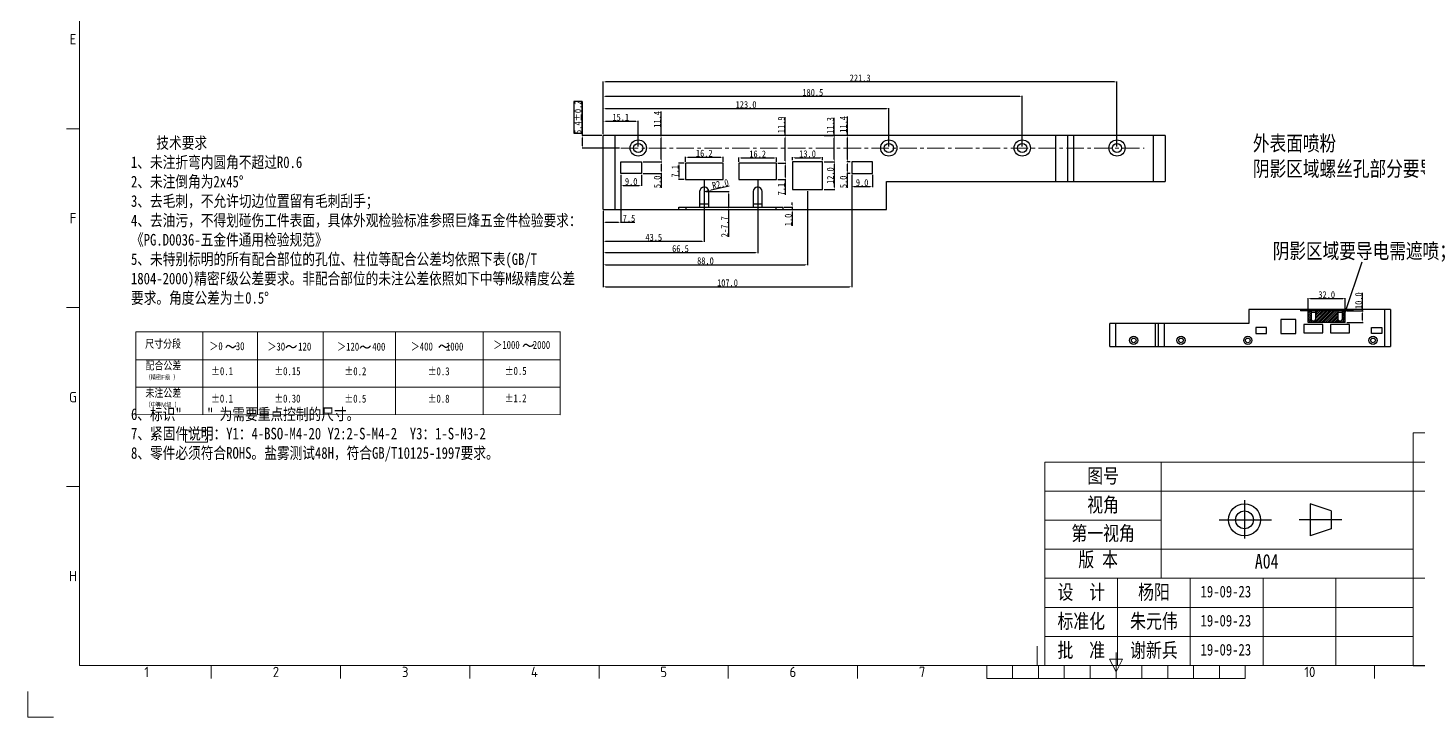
# Model space of a CAD drawing. Header units: inches. Extents: x 15988 to 16924, y -985 to -323.
# Drawn here: x 15988 to 16587, y -985 to -688 of the extents above; entities that cross this region are included whole.
import ezdxf
from ezdxf.enums import TextEntityAlignment as Align

# ---------------------------------------------------------------- set-up
doc = ezdxf.new("R2010")
doc.units = ezdxf.units.IN
doc.header["$MEASUREMENT"] = 0
doc.linetypes.add('CENTERX2', pattern=[4, 2.5, -0.5, 0.5, -0.5])
doc.layers.add('DIM', color=1, linetype='Continuous', lineweight=5)
doc.layers.add('中心线', color=2, linetype='CENTERX2', lineweight=5)
for name, color, linetype in [('图框', 7, 'Continuous'), ('明细栏', 4, 'Continuous'), ('注释', 5, 'Continuous')]:
    doc.layers.add(name, color=color, linetype=linetype)
doc.styles.add('ISO Proportional', font='isocp.shx')
doc.styles.add('图框', font='complex.shx', dxfattribs={"width": 0.8})
doc.styles.add('字母和汉字', font='arial.ttf', dxfattribs={"width": 0.8})
doc.styles.add('汉字专用', font='', dxfattribs={"width": 0.8})
doc.styles.get('汉字专用').set_extended_font_data('SimSun')
doc.dimstyles.new('1', dxfattribs={"dimtxt": 3, "dimasz": 1, "dimexe": 0.2, "dimexo": 0.625, "dimgap": 0.2, "dimtad": 1, "dimdec": 1, "dimzin": 1, "dimdsep": 46, "dimtxsty": '汉字专用', "dimcen": 2.5, "dimclrd": 256, "dimclre": 256, "dimclrt": 256, "dimadec": 0, "dimazin": 0, "dimtfac": 1, "dimtdec": 1, "dimtmove": 0, "dimatfit": 3, "dimfxl": 0, "dimarcsym": 0})
doc.dimstyles.new('副本1', dxfattribs={"dimtxt": 3, "dimasz": 1, "dimexe": 0.2, "dimexo": 0.625, "dimgap": -0.2, "dimtad": 1, "dimdec": 1, "dimzin": 1, "dimdsep": 46, "dimtxsty": '汉字专用', "dimcen": 2.5, "dimclrd": 256, "dimclre": 256, "dimclrt": 256, "dimadec": 0, "dimazin": 0, "dimtfac": 1, "dimtdec": 1, "dimtmove": 0, "dimatfit": 3, "dimfxl": 0, "dimarcsym": 0})

# ---------------------------------------------------------------- blocks, each defined once
blk = doc.blocks.new('*D53')
at = {"layer": 'Defpoints', "color": 0}
for p in [(16250.72, -727.99), (16235.67, -734.15), (16250.72, -739.55)]:
    blk.add_point(p, dxfattribs=at)
at = {"layer": 'DIM', "lineweight": -2}
for p, q in [((16235.67, -733.53), (16235.67, -727.79)), ((16236.67, -727.99), (16249.72, -727.99)), ((16250.72, -738.93), (16250.72, -727.79))]:
    blk.add_line(p, q, dxfattribs=at)
at = {"layer": 'DIM'}
for points in [[(16236.67, -727.83), (16236.67, -728.16), (16235.67, -727.99)], [(16249.72, -727.83), (16249.72, -728.16), (16250.72, -727.99)]]:
    blk.add_solid(points, dxfattribs=at)
at = {"layer": 'DIM', "insert": (16243.19, -726.29), "char_height": 3, "attachment_point": 5, "style": '汉字专用'}
blk.add_mtext('15.1', dxfattribs=at)
blk = doc.blocks.new('*D54')
at = {"layer": 'Defpoints', "color": 0}
for p in [(16358.67, -722.55), (16235.67, -734.15), (16358.67, -739.55)]:
    blk.add_point(p, dxfattribs=at)
at = {"layer": 'DIM', "lineweight": -2}
for p, q in [((16235.67, -733.53), (16235.67, -722.35)), ((16236.67, -722.55), (16357.67, -722.55)), ((16358.67, -738.93), (16358.67, -722.35))]:
    blk.add_line(p, q, dxfattribs=at)
at = {"layer": 'DIM'}
for points in [[(16236.67, -722.38), (16236.67, -722.72), (16235.67, -722.55)], [(16357.67, -722.38), (16357.67, -722.72), (16358.67, -722.55)]]:
    blk.add_solid(points, dxfattribs=at)
at = {"layer": 'DIM', "insert": (16297.17, -720.85), "char_height": 3, "attachment_point": 5, "style": '汉字专用'}
blk.add_mtext('123.0', dxfattribs=at)
blk = doc.blocks.new('*D55')
at = {"layer": 'Defpoints', "color": 0}
for p in [(16235.67, -717.31), (16235.67, -734.15), (16416.17, -739.55)]:
    blk.add_point(p, dxfattribs=at)
at = {"layer": 'DIM', "lineweight": -2}
for p, q in [((16235.67, -733.53), (16235.67, -717.11)), ((16415.17, -717.31), (16236.67, -717.31)), ((16416.17, -738.93), (16416.17, -717.11))]:
    blk.add_line(p, q, dxfattribs=at)
at = {"layer": 'DIM'}
for points in [[(16236.67, -717.15), (16236.67, -717.48), (16235.67, -717.31)], [(16415.17, -717.15), (16415.17, -717.48), (16416.17, -717.31)]]:
    blk.add_solid(points, dxfattribs=at)
at = {"layer": 'DIM', "insert": (16325.92, -715.61), "char_height": 3, "attachment_point": 5, "style": '汉字专用'}
blk.add_mtext('180.5', dxfattribs=at)
blk = doc.blocks.new('*D56')
at = {"layer": 'Defpoints', "color": 0}
for p in [(16235.67, -711.09), (16235.67, -734.15), (16456.97, -739.55)]:
    blk.add_point(p, dxfattribs=at)
at = {"layer": 'DIM', "lineweight": -2}
for p, q in [((16235.67, -733.53), (16235.67, -710.89)), ((16455.97, -711.09), (16236.67, -711.09)), ((16456.97, -738.93), (16456.97, -710.89))]:
    blk.add_line(p, q, dxfattribs=at)
at = {"layer": 'DIM'}
for points in [[(16236.67, -710.92), (16236.67, -711.25), (16235.67, -711.09)], [(16455.97, -710.92), (16455.97, -711.25), (16456.97, -711.09)]]:
    blk.add_solid(points, dxfattribs=at)
at = {"layer": 'DIM', "insert": (16346.32, -709.39), "char_height": 3, "attachment_point": 5, "style": '汉字专用'}
blk.add_mtext('221.3', dxfattribs=at)
blk = doc.blocks.new('*D57')
at = {"layer": 'Defpoints', "color": 0}
for p in [(16243.17, -750.55), (16252.17, -750.55), (16252.17, -755.69)]:
    blk.add_point(p, dxfattribs=at)
at = {"layer": 'DIM', "lineweight": -2}
for p, q in [((16243.17, -751.18), (16243.17, -755.89)), ((16252.17, -751.18), (16252.17, -755.89)), ((16244.17, -755.69), (16251.17, -755.69))]:
    blk.add_line(p, q, dxfattribs=at)
at = {"layer": 'DIM'}
for points in [[(16244.17, -755.52), (16244.17, -755.85), (16243.17, -755.69)], [(16251.17, -755.52), (16251.17, -755.85), (16252.17, -755.69)]]:
    blk.add_solid(points, dxfattribs=at)
at = {"layer": 'DIM', "insert": (16247.67, -753.99), "char_height": 3, "attachment_point": 5, "style": '汉字专用'}
blk.add_mtext('9.0', dxfattribs=at)
blk = doc.blocks.new('*D58')
at = {"layer": 'Defpoints', "color": 0}
for p in [(16252.17, -745.55), (16252.17, -750.55), (16260.61, -750.55)]:
    blk.add_point(p, dxfattribs=at)
at = {"layer": 'DIM', "lineweight": -2}
for p, q in [((16252.79, -745.55), (16260.81, -745.55)), ((16260.61, -746.55), (16260.61, -749.55)), ((16252.79, -750.55), (16260.81, -750.55)), ((16260.61, -750.55), (16260.61, -756.73))]:
    blk.add_line(p, q, dxfattribs=at)
at = {"layer": 'DIM'}
for points in [[(16260.45, -746.55), (16260.78, -746.55), (16260.61, -745.55)], [(16260.45, -749.55), (16260.78, -749.55), (16260.61, -750.55)]]:
    blk.add_solid(points, dxfattribs=at)
at = {"layer": 'DIM', "insert": (16258.91, -754.14), "char_height": 3, "attachment_point": 5, "rotation": 90, "style": '汉字专用'}
blk.add_mtext('5.0', dxfattribs=at)
blk = doc.blocks.new('*D59')
at = {"layer": 'Defpoints', "color": 0}
for p in [(16243.17, -750.55), (16235.67, -766.05), (16235.67, -771.54)]:
    blk.add_point(p, dxfattribs=at)
at = {"layer": 'DIM', "lineweight": -2}
for p, q in [((16243.17, -751.18), (16243.17, -771.74)), ((16235.67, -766.68), (16235.67, -771.74)), ((16236.67, -771.54), (16242.17, -771.54)), ((16243.17, -771.54), (16249.29, -771.54))]:
    blk.add_line(p, q, dxfattribs=at)
at = {"layer": 'DIM'}
for points in [[(16236.67, -771.37), (16236.67, -771.7), (16235.67, -771.54)], [(16242.17, -771.37), (16242.17, -771.7), (16243.17, -771.54)]]:
    blk.add_solid(points, dxfattribs=at)
at = {"layer": 'DIM', "insert": (16246.73, -769.84), "char_height": 3, "attachment_point": 5, "style": '汉字专用'}
blk.add_mtext('7.5', dxfattribs=at)
blk = doc.blocks.new('*D60')
at = {"layer": 'Defpoints', "color": 0}
for p in [(16260.61, -734.15), (16260.81, -734.15), (16252.17, -745.55)]:
    blk.add_point(p, dxfattribs=at)
at = {"layer": 'DIM', "lineweight": -2}
for p, q in [((16260.61, -734.15), (16260.61, -723.83)), ((16260.18, -734.15), (16260.41, -734.15)), ((16260.61, -744.55), (16260.61, -735.15)), ((16252.79, -745.55), (16260.81, -745.55))]:
    blk.add_line(p, q, dxfattribs=at)
at = {"layer": 'DIM'}
for points in [[(16260.45, -735.15), (16260.78, -735.15), (16260.61, -734.15)], [(16260.45, -744.55), (16260.78, -744.55), (16260.61, -745.55)]]:
    blk.add_solid(points, dxfattribs=at)
at = {"layer": 'DIM', "insert": (16258.91, -727.21), "char_height": 3, "attachment_point": 5, "rotation": 90, "style": '汉字专用'}
blk.add_mtext('11.4', dxfattribs=at)
blk = doc.blocks.new('*D61')
at = {"layer": 'Defpoints', "color": 0}
for p in [(16342.67, -750.55), (16351.67, -750.55), (16351.67, -756.2)]:
    blk.add_point(p, dxfattribs=at)
at = {"layer": 'DIM', "lineweight": -2}
for p, q in [((16342.67, -751.18), (16342.67, -756.4)), ((16351.67, -751.18), (16351.67, -756.4)), ((16343.67, -756.2), (16350.67, -756.2))]:
    blk.add_line(p, q, dxfattribs=at)
at = {"layer": 'DIM'}
for points in [[(16343.67, -756.03), (16343.67, -756.37), (16342.67, -756.2)], [(16350.67, -756.03), (16350.67, -756.37), (16351.67, -756.2)]]:
    blk.add_solid(points, dxfattribs=at)
at = {"layer": 'DIM', "insert": (16347.17, -754.5), "char_height": 3, "attachment_point": 5, "style": '汉字专用'}
blk.add_mtext('9.0', dxfattribs=at)
blk = doc.blocks.new('*D62')
at = {"layer": 'Defpoints', "color": 0}
for p in [(16340.8, -745.55), (16342.67, -745.55), (16342.67, -750.55)]:
    blk.add_point(p, dxfattribs=at)
at = {"layer": 'DIM', "lineweight": -2}
for p, q in [((16342.04, -745.55), (16340.6, -745.55)), ((16340.8, -746.55), (16340.8, -749.55)), ((16342.04, -750.55), (16340.6, -750.55)), ((16340.8, -750.55), (16340.8, -756.73))]:
    blk.add_line(p, q, dxfattribs=at)
at = {"layer": 'DIM'}
for points in [[(16340.64, -746.55), (16340.97, -746.55), (16340.8, -745.55)], [(16340.64, -749.55), (16340.97, -749.55), (16340.8, -750.55)]]:
    blk.add_solid(points, dxfattribs=at)
at = {"layer": 'DIM', "insert": (16339.1, -754.14), "char_height": 3, "attachment_point": 5, "rotation": 90, "style": '汉字专用'}
blk.add_mtext('5.0', dxfattribs=at)
blk = doc.blocks.new('*D63')
at = {"layer": 'Defpoints', "color": 0}
for p in [(16340.82, -734.15), (16342.67, -734.15), (16342.67, -745.55)]:
    blk.add_point(p, dxfattribs=at)
at = {"layer": 'DIM', "lineweight": -2}
for p, q in [((16340.82, -734.15), (16340.82, -726)), ((16342.04, -734.15), (16340.62, -734.15)), ((16340.82, -744.55), (16340.82, -735.15)), ((16342.04, -745.55), (16340.62, -745.55))]:
    blk.add_line(p, q, dxfattribs=at)
at = {"layer": 'DIM'}
for points in [[(16340.65, -735.15), (16340.98, -735.15), (16340.82, -734.15)], [(16340.65, -744.55), (16340.98, -744.55), (16340.82, -745.55)]]:
    blk.add_solid(points, dxfattribs=at)
at = {"layer": 'DIM', "insert": (16339.12, -729.38), "char_height": 3, "attachment_point": 5, "rotation": 90, "style": '汉字专用'}
blk.add_mtext('11.4', dxfattribs=at)
blk = doc.blocks.new('*D64')
at = {"layer": 'Defpoints', "color": 0}
for p in [(16342.67, -750.55), (16235.67, -766.05), (16342.67, -799.34)]:
    blk.add_point(p, dxfattribs=at)
at = {"layer": 'DIM', "lineweight": -2}
for p, q in [((16342.67, -751.18), (16342.67, -799.54)), ((16235.67, -766.68), (16235.67, -799.54)), ((16236.67, -799.34), (16341.67, -799.34))]:
    blk.add_line(p, q, dxfattribs=at)
at = {"layer": 'DIM'}
for points in [[(16236.67, -799.17), (16236.67, -799.5), (16235.67, -799.34)], [(16341.67, -799.17), (16341.67, -799.5), (16342.67, -799.34)]]:
    blk.add_solid(points, dxfattribs=at)
at = {"layer": 'DIM', "insert": (16289.17, -797.64), "char_height": 3, "attachment_point": 5, "style": '汉字专用'}
blk.add_mtext('107.0', dxfattribs=at)
blk = doc.blocks.new('*D71')
at = {"layer": 'Defpoints', "color": 0}
for p in [(16279.17, -752.85), (16235.67, -766.05), (16279.17, -779.76)]:
    blk.add_point(p, dxfattribs=at)
at = {"layer": 'DIM', "lineweight": -2}
for p, q in [((16279.17, -753.48), (16279.17, -779.96)), ((16235.67, -766.68), (16235.67, -779.96)), ((16236.67, -779.76), (16278.17, -779.76))]:
    blk.add_line(p, q, dxfattribs=at)
at = {"layer": 'DIM'}
for points in [[(16236.67, -779.6), (16236.67, -779.93), (16235.67, -779.76)], [(16278.17, -779.6), (16278.17, -779.93), (16279.17, -779.76)]]:
    blk.add_solid(points, dxfattribs=at)
at = {"layer": 'DIM', "insert": (16257.42, -778.06), "char_height": 3, "attachment_point": 5, "style": '汉字专用'}
blk.add_mtext('43.5', dxfattribs=at)
blk = doc.blocks.new('*D72')
at = {"layer": 'Defpoints', "color": 0}
for p in [(16302.17, -752.85), (16235.67, -766.05), (16302.17, -784.64)]:
    blk.add_point(p, dxfattribs=at)
at = {"layer": 'DIM', "lineweight": -2}
for p, q in [((16302.17, -753.48), (16302.17, -784.84)), ((16235.67, -766.68), (16235.67, -784.84)), ((16236.67, -784.64), (16301.17, -784.64))]:
    blk.add_line(p, q, dxfattribs=at)
at = {"layer": 'DIM'}
for points in [[(16236.67, -784.48), (16236.67, -784.81), (16235.67, -784.64)], [(16301.17, -784.48), (16301.17, -784.81), (16302.17, -784.64)]]:
    blk.add_solid(points, dxfattribs=at)
at = {"layer": 'DIM', "insert": (16268.92, -782.94), "char_height": 3, "attachment_point": 5, "style": '汉字专用'}
blk.add_mtext('66.5', dxfattribs=at)
blk = doc.blocks.new('*D73')
at = {"layer": 'Defpoints', "color": 0}
for p in [(16279.17, -758.35), (16289.64, -758.35), (16282.17, -766.05)]:
    blk.add_point(p, dxfattribs=at)
at = {"layer": 'DIM', "lineweight": -2}
for p, q in [((16279.79, -758.35), (16289.84, -758.35)), ((16289.64, -759.35), (16289.64, -765.05)), ((16282.8, -766.05), (16289.84, -766.05)), ((16289.64, -766.05), (16289.64, -777.81))]:
    blk.add_line(p, q, dxfattribs=at)
at = {"layer": 'DIM'}
for points in [[(16289.47, -759.35), (16289.8, -759.35), (16289.64, -758.35)], [(16289.47, -765.05), (16289.8, -765.05), (16289.64, -766.05)]]:
    blk.add_solid(points, dxfattribs=at)
at = {"layer": 'DIM', "insert": (16287.94, -773.5), "char_height": 3, "attachment_point": 5, "rotation": 90, "style": '汉字专用'}
blk.add_mtext('2-7.7', dxfattribs=at)
blk = doc.blocks.new('*D74')
at = {"layer": 'Defpoints', "color": 0}
for p in [(16323.67, -757.45), (16235.67, -766.05), (16323.67, -789.86)]:
    blk.add_point(p, dxfattribs=at)
at = {"layer": 'DIM', "lineweight": -2}
for p, q in [((16323.67, -758.08), (16323.67, -790.06)), ((16235.67, -766.68), (16235.67, -790.06)), ((16236.67, -789.86), (16322.67, -789.86))]:
    blk.add_line(p, q, dxfattribs=at)
at = {"layer": 'DIM'}
for points in [[(16236.67, -789.69), (16236.67, -790.03), (16235.67, -789.86)], [(16322.67, -789.69), (16322.67, -790.03), (16323.67, -789.86)]]:
    blk.add_solid(points, dxfattribs=at)
at = {"layer": 'DIM', "insert": (16279.67, -788.16), "char_height": 3, "attachment_point": 5, "style": '汉字专用'}
blk.add_mtext('88.0', dxfattribs=at)
blk = doc.blocks.new('*D75')
at = {"layer": 'Defpoints', "color": 0}
for p in [(16312.89, -765.05), (16313.17, -766.05), (16317.04, -766.05)]:
    blk.add_point(p, dxfattribs=at)
at = {"layer": 'DIM', "lineweight": -2}
for p, q in [((16313.52, -765.05), (16317.24, -765.05)), ((16313.79, -766.05), (16317.24, -766.05)), ((16317.04, -764.05), (16317.04, -763.05)), ((16317.04, -765.05), (16317.04, -766.05)), ((16317.04, -767.05), (16317.04, -773.04))]:
    blk.add_line(p, q, dxfattribs=at)
at = {"layer": 'DIM'}
for points in [[(16316.88, -764.05), (16317.21, -764.05), (16317.04, -765.05)], [(16316.88, -767.05), (16317.21, -767.05), (16317.04, -766.05)]]:
    blk.add_solid(points, dxfattribs=at)
at = {"layer": 'DIM', "insert": (16315.34, -770.55), "char_height": 3, "attachment_point": 5, "rotation": 90, "style": '汉字专用'}
blk.add_mtext('1.0', dxfattribs=at)
blk = doc.blocks.new('*D77')
at = {"layer": 'Defpoints', "color": 0}
for p in [(16271.07, -746.07), (16287.27, -743.51), (16287.27, -746.07)]:
    blk.add_point(p, dxfattribs=at)
at = {"layer": 'DIM', "lineweight": -2}
for p, q in [((16271.07, -745.45), (16271.07, -743.31)), ((16272.07, -743.51), (16286.27, -743.51)), ((16287.27, -745.45), (16287.27, -743.31))]:
    blk.add_line(p, q, dxfattribs=at)
at = {"layer": 'DIM'}
for points in [[(16272.07, -743.35), (16272.07, -743.68), (16271.07, -743.51)], [(16286.27, -743.35), (16286.27, -743.68), (16287.27, -743.51)]]:
    blk.add_solid(points, dxfattribs=at)
at = {"layer": 'DIM', "insert": (16279.17, -741.81), "char_height": 3, "attachment_point": 5, "style": '汉字专用'}
blk.add_mtext('16.2', dxfattribs=at)
blk = doc.blocks.new('*D78')
at = {"layer": 'Defpoints', "color": 0}
for p in [(16268.28, -746.07), (16271.07, -746.07), (16271.07, -753.15)]:
    blk.add_point(p, dxfattribs=at)
at = {"layer": 'DIM', "lineweight": -2}
for p, q in [((16270.44, -746.07), (16268.08, -746.07)), ((16268.28, -752.15), (16268.28, -747.07)), ((16270.44, -753.15), (16268.08, -753.15))]:
    blk.add_line(p, q, dxfattribs=at)
at = {"layer": 'DIM'}
for points in [[(16268.11, -747.07), (16268.45, -747.07), (16268.28, -746.07)], [(16268.11, -752.15), (16268.45, -752.15), (16268.28, -753.15)]]:
    blk.add_solid(points, dxfattribs=at)
at = {"layer": 'DIM', "insert": (16266.58, -749.61), "char_height": 3, "attachment_point": 5, "rotation": 90, "style": '汉字专用'}
blk.add_mtext('7.1', dxfattribs=at)
blk = doc.blocks.new('*D79')
at = {"layer": 'Defpoints', "color": 0}
for p in [(16294.07, -746.07), (16310.27, -743.83), (16310.27, -746.07)]:
    blk.add_point(p, dxfattribs=at)
at = {"layer": 'DIM', "lineweight": -2}
for p, q in [((16294.07, -745.45), (16294.07, -743.63)), ((16295.07, -743.83), (16309.27, -743.83)), ((16310.27, -745.45), (16310.27, -743.63))]:
    blk.add_line(p, q, dxfattribs=at)
at = {"layer": 'DIM'}
for points in [[(16295.07, -743.67), (16295.07, -744), (16294.07, -743.83)], [(16309.27, -743.67), (16309.27, -744), (16310.27, -743.83)]]:
    blk.add_solid(points, dxfattribs=at)
at = {"layer": 'DIM', "insert": (16302.17, -742.13), "char_height": 3, "attachment_point": 5, "style": '汉字专用'}
blk.add_mtext('16.2', dxfattribs=at)
blk = doc.blocks.new('*D80')
at = {"layer": 'Defpoints', "color": 0}
for p in [(16279.17, -758.35), (16281.12, -757.92)]:
    blk.add_point(p, dxfattribs=at)
at = {"layer": 'DIM', "lineweight": -2}
for p, q in [((16279.17, -758.35), (16281.12, -757.92)), ((16289.89, -755.98), (16282.09, -757.7))]:
    blk.add_line(p, q, dxfattribs=at)
at = {"layer": 'DIM'}
blk.add_solid([(16282.06, -757.54), (16282.13, -757.87), (16281.12, -757.92)], dxfattribs=at)
at = {"layer": 'DIM', "insert": (16286.11, -755.07), "char_height": 3, "attachment_point": 5, "rotation": 12.4853, "style": '汉字专用'}
blk.add_mtext('R2.0', dxfattribs=at)
blk = doc.blocks.new('*D81')
at = {"layer": 'Defpoints', "color": 0}
for p in [(16310.27, -746.07), (16314.08, -746.07), (16310.27, -753.15)]:
    blk.add_point(p, dxfattribs=at)
at = {"layer": 'DIM', "lineweight": -2}
for p, q in [((16310.89, -746.07), (16314.28, -746.07)), ((16314.08, -747.07), (16314.08, -752.15)), ((16310.89, -753.15), (16314.28, -753.15)), ((16314.08, -753.15), (16314.08, -759.77))]:
    blk.add_line(p, q, dxfattribs=at)
at = {"layer": 'DIM'}
for points in [[(16313.91, -747.07), (16314.24, -747.07), (16314.08, -746.07)], [(16313.91, -752.15), (16314.24, -752.15), (16314.08, -753.15)]]:
    blk.add_solid(points, dxfattribs=at)
at = {"layer": 'DIM', "insert": (16312.38, -757.28), "char_height": 3, "attachment_point": 5, "rotation": 90, "style": '汉字专用'}
blk.add_mtext('7.1', dxfattribs=at)
blk = doc.blocks.new('*D82')
at = {"layer": 'Defpoints', "color": 0}
for p in [(16314.01, -734.15), (16314.03, -734.15), (16310.27, -746.07)]:
    blk.add_point(p, dxfattribs=at)
at = {"layer": 'DIM', "lineweight": -2}
for p, q in [((16314.03, -734.15), (16314.03, -726.2)), ((16314.03, -745.07), (16314.03, -735.15)), ((16314.64, -734.15), (16314.23, -734.15)), ((16310.89, -746.07), (16314.23, -746.07))]:
    blk.add_line(p, q, dxfattribs=at)
at = {"layer": 'DIM'}
for points in [[(16313.86, -735.15), (16314.2, -735.15), (16314.03, -734.15)], [(16313.86, -745.07), (16314.2, -745.07), (16314.03, -746.07)]]:
    blk.add_solid(points, dxfattribs=at)
at = {"layer": 'DIM', "insert": (16312.33, -729.54), "char_height": 3, "attachment_point": 5, "rotation": 90, "style": '汉字专用'}
blk.add_mtext('11.9', dxfattribs=at)
blk = doc.blocks.new('*D83')
at = {"layer": 'Defpoints', "color": 0}
for p in [(16317.17, -745.45), (16330.17, -743.75), (16330.17, -745.45)]:
    blk.add_point(p, dxfattribs=at)
at = {"layer": 'DIM', "lineweight": -2}
for p, q in [((16317.17, -744.83), (16317.17, -743.55)), ((16318.17, -743.75), (16329.17, -743.75)), ((16330.17, -744.83), (16330.17, -743.55))]:
    blk.add_line(p, q, dxfattribs=at)
at = {"layer": 'DIM'}
for points in [[(16318.17, -743.59), (16318.17, -743.92), (16317.17, -743.75)], [(16329.17, -743.59), (16329.17, -743.92), (16330.17, -743.75)]]:
    blk.add_solid(points, dxfattribs=at)
at = {"layer": 'DIM', "insert": (16323.67, -742.05), "char_height": 3, "attachment_point": 5, "style": '汉字专用'}
blk.add_mtext('13.0', dxfattribs=at)
blk = doc.blocks.new('*D84')
at = {"layer": 'Defpoints', "color": 0}
for p in [(16330.17, -745.45), (16330.17, -757.45), (16335.19, -757.45)]:
    blk.add_point(p, dxfattribs=at)
at = {"layer": 'DIM', "lineweight": -2}
for p, q in [((16330.79, -745.45), (16335.39, -745.45)), ((16335.19, -746.45), (16335.19, -756.45)), ((16330.79, -757.45), (16335.39, -757.45))]:
    blk.add_line(p, q, dxfattribs=at)
at = {"layer": 'DIM'}
for points in [[(16335.02, -746.45), (16335.35, -746.45), (16335.19, -745.45)], [(16335.02, -756.45), (16335.35, -756.45), (16335.19, -757.45)]]:
    blk.add_solid(points, dxfattribs=at)
at = {"layer": 'DIM', "insert": (16333.49, -751.45), "char_height": 3, "attachment_point": 5, "rotation": 90, "style": '汉字专用'}
blk.add_mtext('12.0', dxfattribs=at)
blk = doc.blocks.new('*D85')
at = {"layer": 'Defpoints', "color": 0}
for p in [(16330.17, -734.15), (16335.19, -734.15), (16330.17, -745.45)]:
    blk.add_point(p, dxfattribs=at)
at = {"layer": 'DIM', "lineweight": -2}
for p, q in [((16335.19, -734.15), (16335.19, -726.49)), ((16330.79, -734.15), (16335.39, -734.15)), ((16335.19, -744.45), (16335.19, -735.15)), ((16330.79, -745.45), (16335.39, -745.45))]:
    blk.add_line(p, q, dxfattribs=at)
at = {"layer": 'DIM'}
for points in [[(16335.02, -735.15), (16335.35, -735.15), (16335.19, -734.15)], [(16335.02, -744.45), (16335.35, -744.45), (16335.19, -745.45)]]:
    blk.add_solid(points, dxfattribs=at)
at = {"layer": 'DIM', "insert": (16333.49, -729.82), "char_height": 3, "attachment_point": 5, "rotation": 90, "style": '汉字专用'}
blk.add_mtext('11.3', dxfattribs=at)
blk = doc.blocks.new('*D102')
at = {"layer": 'Defpoints', "color": 0}
for p in [(16226.75, -734.15), (16235.67, -734.15), (16243.21, -739.55)]:
    blk.add_point(p, dxfattribs=at)
at = {"layer": 'DIM', "lineweight": -2}
for p, q in [((16226.55, -719.44), (16222.92, -719.44)), ((16222.92, -719.44), (16222.92, -733.15)), ((16226.55, -733.15), (16226.55, -719.44)), ((16226.75, -734.15), (16226.75, -719.44)), ((16222.92, -733.15), (16226.55, -733.15)), ((16235.04, -734.15), (16226.55, -734.15)), ((16226.75, -738.55), (16226.75, -735.15)), ((16242.58, -739.55), (16226.55, -739.55))]:
    blk.add_line(p, q, dxfattribs=at)
at = {"layer": 'DIM'}
for points in [[(16226.92, -735.15), (16226.58, -735.15), (16226.75, -734.15)], [(16226.58, -738.55), (16226.92, -738.55), (16226.75, -739.55)]]:
    blk.add_solid(points, dxfattribs=at)
at = {"layer": 'DIM', "insert": (16224.73, -726.3), "char_height": 3, "attachment_point": 5, "rotation": 90, "style": '汉字专用'}
blk.add_mtext('5.4%%P0.2', dxfattribs=at)
blk = doc.blocks.new('*D120')
at = {"layer": 'Defpoints', "color": 0}
for p in [(16555.33, -804.48), (16539.33, -809.7), (16555.33, -809.7)]:
    blk.add_point(p, dxfattribs=at)
at = {"layer": 'DIM', "lineweight": -2}
for p, q in [((16539.33, -809.08), (16539.33, -804.28)), ((16540.33, -804.48), (16554.33, -804.48)), ((16555.33, -809.08), (16555.33, -804.28))]:
    blk.add_line(p, q, dxfattribs=at)
at = {"layer": 'DIM'}
for points in [[(16540.33, -804.31), (16540.33, -804.65), (16539.33, -804.48)], [(16554.33, -804.65), (16554.33, -804.31), (16555.33, -804.48)]]:
    blk.add_solid(points, dxfattribs=at)
at = {"layer": 'DIM', "insert": (16547.33, -802.78), "char_height": 3, "attachment_point": 5, "style": '汉字专用'}
blk.add_mtext('32.0', dxfattribs=at)
blk = doc.blocks.new('*D121')
at = {"layer": 'Defpoints', "color": 0}
for p in [(16555.33, -809.7), (16562.78, -809.7), (16555.33, -814.7)]:
    blk.add_point(p, dxfattribs=at)
at = {"layer": 'DIM', "lineweight": -2}
for p, q in [((16562.78, -809.7), (16562.78, -802)), ((16555.95, -809.7), (16562.98, -809.7)), ((16562.78, -813.7), (16562.78, -810.7)), ((16555.95, -814.7), (16562.98, -814.7))]:
    blk.add_line(p, q, dxfattribs=at)
at = {"layer": 'DIM'}
for points in [[(16562.95, -810.7), (16562.61, -810.7), (16562.78, -809.7)], [(16562.61, -813.7), (16562.95, -813.7), (16562.78, -814.7)]]:
    blk.add_solid(points, dxfattribs=at)
at = {"layer": 'DIM', "insert": (16561.08, -805.35), "char_height": 3, "attachment_point": 5, "rotation": 90, "style": '汉字专用'}
blk.add_mtext('10.0', dxfattribs=at)

msp = doc.modelspace()

# ---------------------------------------------------------------- hatches: boundary and pattern name
at = {"linetype": 'Continuous'}
h = msp.add_hatch(dxfattribs=at)
h.set_pattern_fill('ANSI31', color=2, scale=4.5, style=0)
h.set_pattern_definition([(45, (7094.9491, -761.0512), (-0.397747564, 0.397747564), [])])
h.paths.add_polyline_path([(16552.08, -809.7), (16542.58, -809.7), (16542.58, -813.05, -1), (16540.58, -813.05), (16540.58, -809.7), (16539.33, -809.7), (16539.33, -814.7), (16555.33, -814.7), (16555.33, -809.7), (16554.08, -809.7), (16554.08, -813.05, -1), (16552.08, -813.05)])

# ---------------------------------------------------------------- linework, layer by layer
at = {"color": 7, "linetype": 'Continuous'}
for p, q in [((16235.67, -766.05), (16235.67, -734.15)), ((16477.67, -734.15), (16235.67, -734.15)), ((16240.67, -734.15), (16240.67, -766.05)), ((16430.67, -754.05), (16430.67, -734.15)), ((16435.67, -734.15), (16435.67, -754.05)), ((16438.17, -734.15), (16438.17, -754.05)), ((16472.67, -754.05), (16472.67, -734.15)), ((16477.67, -734.15), (16477.67, -754.05)), ((16243.17, -750.55), (16243.17, -745.55)), ((16243.17, -745.55), (16252.17, -745.55)), ((16252.17, -745.55), (16252.17, -750.55)), ((16271.07, -746.07), (16271.07, -753.15)), ((16287.27, -746.07), (16271.07, -746.07)), ((16287.27, -753.15), (16287.27, -746.07)), ((16294.07, -746.07), (16294.07, -753.15)), ((16310.27, -746.07), (16294.07, -746.07)), ((16310.27, -753.15), (16310.27, -746.07)), ((16317.17, -745.45), (16317.17, -757.45)), ((16330.17, -745.45), (16317.17, -745.45)), ((16330.17, -757.45), (16330.17, -745.45)), ((16342.67, -745.55), (16342.67, -750.55)), ((16351.67, -745.55), (16342.67, -745.55)), ((16351.67, -750.55), (16351.67, -745.55)), ((16252.17, -750.55), (16243.17, -750.55)), ((16271.07, -753.15), (16287.27, -753.15)), ((16294.07, -753.15), (16310.27, -753.15)), ((16342.67, -750.55), (16351.67, -750.55)), ((16357.67, -766.05), (16357.67, -754.05)), ((16357.67, -754.05), (16477.67, -754.05)), ((16277.17, -758.35), (16277.17, -765.05)), ((16281.17, -765.05), (16281.17, -758.35)), ((16300.17, -758.35), (16300.17, -765.05)), ((16304.17, -765.05), (16304.17, -758.35)), ((16317.17, -757.45), (16330.17, -757.45)), ((16235.67, -766.05), (16357.67, -766.05)), ((16268.17, -766.05), (16268.17, -765.05)), ((16268.17, -765.05), (16313.17, -765.05)), ((16271.17, -765.05), (16271.17, -766.05)), ((16277.17, -763.55), (16281.17, -763.55)), ((16300.17, -763.55), (16304.17, -763.55)), ((16310.17, -766.05), (16310.17, -765.05)), ((16313.17, -766.05), (16313.17, -765.05)), ((16574.83, -809.2), (16513.83, -809.2)), ((16513.83, -809.2), (16513.83, -815.2)), ((16527.58, -813.5), (16527.58, -819.5)), ((16534.08, -813.5), (16527.58, -813.5)), ((16534.08, -819.5), (16534.08, -813.5)), ((16536.08, -809.2), (16536.08, -809.7)), ((16558.58, -809.7), (16536.08, -809.7)), ((16537.58, -809.2), (16537.58, -809.7)), ((16540.58, -809.7), (16540.58, -813.05)), ((16542.58, -810.45), (16540.58, -810.45)), ((16542.58, -813.05), (16542.58, -809.7)), ((16552.08, -809.7), (16552.08, -813.05)), ((16554.08, -810.45), (16552.08, -810.45)), ((16554.08, -813.05), (16554.08, -809.7)), ((16557.08, -809.7), (16557.08, -809.2)), ((16558.58, -809.2), (16558.58, -809.7)), ((16572.33, -825.15), (16572.33, -809.2)), ((16574.83, -809.2), (16574.83, -825.15)), ((16513.83, -815.2), (16453.83, -815.2)), ((16453.83, -825.15), (16453.83, -815.2)), ((16456.33, -815.2), (16456.33, -825.15)), ((16473.58, -825.15), (16473.58, -815.2)), ((16474.83, -825.15), (16474.83, -815.2)), ((16477.33, -815.2), (16477.33, -825.15)), ((16516.83, -816.95), (16516.83, -819.45)), ((16521.33, -816.95), (16516.83, -816.95)), ((16516.83, -819.45), (16521.33, -819.45)), ((16521.33, -819.45), (16521.33, -816.95)), ((16527.58, -819.5), (16534.08, -819.5)), ((16537.53, -815.65), (16537.53, -819.19)), ((16545.63, -815.65), (16537.53, -815.65)), ((16537.53, -819.19), (16545.63, -819.19)), ((16545.63, -819.19), (16545.63, -815.65)), ((16549.03, -815.65), (16549.03, -819.19)), ((16557.13, -815.65), (16549.03, -815.65)), ((16549.03, -819.19), (16557.13, -819.19)), ((16557.13, -819.19), (16557.13, -815.65)), ((16566.58, -819.45), (16566.58, -816.95)), ((16566.58, -816.95), (16571.08, -816.95)), ((16571.08, -819.45), (16566.58, -819.45)), ((16571.08, -816.95), (16571.08, -819.45)), ((16453.83, -825.15), (16574.83, -825.15))]:
    msp.add_line(p, q, dxfattribs=at)
at = {"color": 2, "linetype": 'Continuous'}
for p, q in [((16539.33, -814.7), (16539.33, -809.7)), ((16555.33, -814.7), (16555.33, -809.7)), ((16555.33, -814.7), (16539.33, -814.7))]:
    msp.add_line(p, q, dxfattribs=at)
at = {"color": 7, "linetype": 'Continuous'}
for centre, radius in [((16250.72, -739.55), 3.5), ((16358.67, -739.55), 3.5), ((16416.17, -739.55), 3.5), ((16456.97, -739.55), 3.5), ((16250.72, -739.55), 2), ((16358.67, -739.55), 2), ((16416.17, -739.55), 2), ((16456.97, -739.55), 2), ((16464.18, -822.45), 1.75), ((16464.18, -822.45), 1), ((16484.58, -822.45), 1.75), ((16484.58, -822.45), 1), ((16513.33, -822.45), 1.75), ((16513.33, -822.45), 1), ((16567.3, -822.45), 1.75), ((16567.3, -822.45), 1)]:
    msp.add_circle(centre, radius, dxfattribs=at)
for centre, radius, start, end in [((16279.17, -758.35), 2, 0, 180), ((16302.17, -758.35), 2, 0, 180), ((16541.58, -813.05), 1, 180, 0), ((16553.08, -813.05), 1, 180, 0)]:
    msp.add_arc(centre, radius, start, end, dxfattribs=at)
at = {"layer": 'DIM'}
msp.add_lwpolyline([(16055.6, -861.14), (16065.09, -861.14), (16065.09, -866.39), (16055.6, -866.39)], close=True, dxfattribs=at)
at = {"layer": '中心线', "color": 2, "ltscale": 3}
msp.add_line((16243.21, -739.55), (16468.64, -739.55), dxfattribs=at)
at = {"layer": '图框', "color": 7, "lineweight": 9}
for p, q in [((16010, -345.65), (16010, -962.59)), ((16004.43, -731.24), (16010, -731.24)), ((16004.43, -808.36), (16010, -808.36)), ((16004.43, -885.47), (16010, -885.47)), ((16422.59, -962.59), (16422.59, -954.24)), ((16456.56, -962.59), (16456.56, -957.02)), ((16010, -962.59), (16902, -962.59)), ((16066.79, -968.16), (16066.79, -962.59)), ((16122.47, -968.16), (16122.47, -962.59)), ((16178.15, -968.16), (16178.15, -962.59)), ((16233.83, -968.16), (16233.83, -962.59)), ((16289.51, -968.16), (16289.51, -962.59)), ((16345.19, -968.16), (16345.19, -962.59)), ((16400.87, -968.16), (16400.87, -962.59)), ((16412.01, -968.16), (16412.01, -962.59)), ((16423.15, -968.16), (16423.15, -962.59)), ((16434.28, -968.16), (16434.28, -962.59)), ((16445.42, -968.16), (16445.42, -962.59)), ((16453.77, -959.81), (16459.34, -959.81)), ((16456.56, -965.37), (16453.77, -959.81)), ((16459.34, -959.81), (16456.56, -965.37)), ((16456.56, -962.59), (16456.56, -968.16)), ((16467.69, -968.16), (16467.69, -962.59)), ((16478.83, -968.16), (16478.83, -962.59)), ((16489.96, -968.16), (16489.96, -962.59)), ((16501.1, -968.16), (16501.1, -962.59)), ((16512.24, -968.16), (16512.24, -962.59)), ((16567.92, -968.16), (16567.92, -962.59)), ((16400.87, -968.16), (16512.24, -968.16)), ((15987.72, -984.86), (15987.72, -973.73)), ((15987.72, -984.86), (15998.86, -984.86))]:
    msp.add_line(p, q, dxfattribs=at)
at = {"layer": '明细栏', "lineweight": 9}
for p, q in [((16034.28, -818.8), (16034.25, -854.47)), ((16034.26, -818.82), (16217.26, -818.81)), ((16063.2, -818.81), (16063.2, -854.47)), ((16086.74, -818.81), (16086.73, -854.48)), ((16114.92, -818.81), (16114.92, -854.48)), ((16146.18, -818.81), (16146.14, -854.48)), ((16183.97, -818.95), (16183.92, -854.49)), ((16217.14, -818.84), (16217.09, -854.49)), ((16034.28, -830.89), (16217.26, -830.87)), ((16034.25, -842.7), (16217.24, -842.68)), ((16217.11, -842.68), (16034.27, -842.66)), ((16217.09, -854.49), (16034.25, -854.47)), ((16584.62, -862.37), (16902, -862.37)), ((16584.62, -862.37), (16584.62, -962.59)), ((16425.93, -874.89), (16902, -874.89)), ((16425.93, -874.89), (16425.93, -962.59)), ((16476.04, -874.89), (16476.04, -925.01)), ((16425.93, -887.42), (16551.21, -887.42)), ((16551.21, -887.42), (16902, -887.42)), ((16425.93, -899.95), (16476.04, -899.95)), ((16425.93, -912.48), (16584.62, -912.48)), ((16425.93, -925.01), (16551.21, -925.01)), ((16457.25, -962.59), (16457.25, -925.01)), ((16488.57, -962.59), (16488.57, -925.01)), ((16519.89, -962.59), (16519.89, -925.01)), ((16551.21, -925.01), (16726.61, -925.01)), ((16551.21, -925.01), (16551.21, -962.59)), ((16425.93, -937.53), (16584.62, -937.53)), ((16425.93, -950.06), (16584.62, -950.06))]:
    msp.add_line(p, q, dxfattribs=at)
at = {"layer": '明细栏'}
msp.add_line((16584.62, -962.59), (16902, -962.59), dxfattribs=at)
at = {"layer": '注释', "lineweight": -3}
for p, q in [((16511.9, -891.35), (16511.9, -907.88)), ((16540.24, -892.9), (16540.24, -906.72)), ((16549.23, -895.96), (16540.24, -892.9)), ((16549.23, -895.96), (16549.23, -903.65)), ((16500.98, -899.81), (16523.52, -899.81)), ((16553.89, -899.81), (16535.52, -899.81)), ((16549.23, -903.65), (16540.24, -906.72))]:
    msp.add_line(p, q, dxfattribs=at)
for radius in [6.91, 6.91, 3.84]:
    msp.add_circle((16511.9, -899.81), radius, dxfattribs=at)
at = {"layer": '注释'}
for points in [[(16073.03, -825.6), (16074.04, -824.57), (16075.74, -825.48), (16077.48, -824.66)], [(16099.08, -825.65), (16100.09, -824.62), (16101.78, -825.54), (16103.52, -824.71)], [(16130.99, -825.82), (16132, -824.79), (16133.69, -825.71), (16135.43, -824.88)], [(16165, -825.46), (16166.01, -824.43), (16167.71, -825.35), (16169.45, -824.52)], [(16201.23, -825.07), (16202.23, -824.04), (16203.93, -824.95), (16205.67, -824.13)]]:
    msp.add_spline(points, degree=3, dxfattribs=at)

# ---------------------------------------------------------------- texts
at = {"layer": '图框', "color": 7, "lineweight": 9, "style": 'ISO Proportional'}
for s, height, p in [('E', 4.45, (16007.21, -692.68)), ('F', 4.45, (16007.21, -769.8)), ('G', 4.45, (16007.21, -846.91)), ('H', 4.45, (16007.21, -924.03)), ('1', 4.45, (16038.95, -965.37)), ('2', 4.45, (16094.63, -965.37)), ('3', 4.45, (16150.31, -965.37)), ('4', 4.45, (16205.99, -965.37)), ('5', 4.45, (16261.67, -965.37)), ('6', 4.45, (16317.35, -965.37)), ('7', 4.45, (16373.03, -965.37)), ('10', 4.454, (16540.08, -965.37))]:
    msp.add_text(s, height=height, dxfattribs=at).set_placement(p, align=Align.MIDDLE)
at = {"layer": '注释', "lineweight": -3, "attachment_point": 1}
for s, insert, char_height, width, style in [('    技术要求\\P1、未注折弯内圆角不超过R0.6\\P2、未注倒角为2x45%%D\\P3、去毛刺，不允许切边位置留有毛刺刮手；\\P4、去油污，不得划碰伤工件表面，具体外观检验标准参照巨烽五金件检验要求：《PG.D0036-五金件通用检验规范》\\P5、未特别标明的所有配合部位的孔位、柱位等配合公差均依照下表(GB/T 1804-2000)精密F级公差要求。非配合部位的未注公差依照如下中等M级精度公差要求。角度公差为%%P0.5%%D\\P\\P\\P\\P\\P\\P6、标识"    " 为需要重点控制的尺寸。\\P7、紧固件说明：Y1：4-BSO-M4-20 Y2:2-S-M4-2  Y3：1-S-M3-2\\P8、零件必须符合ROHS。盐雾测试48H，符合GB/T10125-1997要求。', (16032.18, -734.81), 5.0113, 195.7294, '汉字专用'), ('{\\fSimSun|b0|i0|c134|p2;外表面喷粉\\P阴影区域螺丝孔部分要导电整圈需遮喷；}', (16515.53, -734.22), 6.5773, 154.2326, '字母和汉字'), ('{\\fSimSun|b0|i0|c134|p2;阴影区域要导电需遮喷；}', (16524.03, -780.62), 6.5773, 154.2326, '字母和汉字'), ('第一视角', (16437.34, -902.46), 6.264, 50.2066, '汉字专用'), ('{\\fSimSun|b0|i0|c134|p2;A04}', (16516.36, -914.54), 6.2641, 64.5745, '图框')]:
    msp.add_mtext(s, dxfattribs=dict(at, insert=insert, char_height=char_height, width=width, style=style))
at = {"layer": '注释', "style": '汉字专用'}
for s, insert, char_height, width, attachment_point in [('尺寸分段', (16038.28, -822.2), 3.448, 22.5874, 1), ('{\\fSimSun|b0|i0|c134|p6;\\H1x;＞\\fSimSun|b0|i0|c134|p2;0\\fSimSun|b0|i0|c134|p6;\\C1;   \\fSimSun|b0|i0|c134|p2;\\C256;30}', (16065.95, -823.22), 3.44839, 43.3546, 1), ('{\\fSimSun|b0|i0|c134|p6;＞}30   120', (16090.97, -823.39), 3.4484, 43.3546, 1), ('{\\fSimSun|b0|i0|c134|p6;＞}120   400', (16121.01, -823.44), 3.4484, 43.3546, 1), ('{\\fSimSun|b0|i0|c134|p6;＞}400   1000', (16152.74, -823.38), 3.4484, 43.3546, 1), ('{\\fSimSun|b0|i0|c134|p6;＞}1000   2000', (16188.28, -822.69), 3.4484, 43.3546, 1), ('配合公差\\P{\\H0.5813x;（精密\\fArial|b0|i0|c0|p32;F\\fSimSun|b0|i0|c134|p2;级 ）}', (16038.41, -831.6), 3.4484, 33.5869, 1), ('%%p0.1', (16066.75, -834), 3.448, 22.5874, 1), ('%%p0.15', (16093.95, -834), 3.448, 22.5874, 1), ('%%p0.2', (16124.19, -834.04), 3.448, 22.5874, 1), ('%%p0.3', (16160.05, -834.04), 3.448, 22.5874, 1), ('%%p0.5', (16193.24, -833.89), 3.448, 22.5874, 1), ('未注公差\\P{\\H0.5813x;（中等\\fArial|b0|i0|c0|p32;\\H0.9723x;M\\fSimSun|b0|i0|c134|p2;\\H1.028x;级 ）}', (16038.39, -843.41), 3.4484, 33.5869, 1), ('%%p0.1', (16066.72, -845.81), 3.448, 22.5874, 1), ('%%p0.30', (16093.93, -845.81), 3.448, 22.5874, 1), ('%%p0.5', (16124.17, -845.85), 3.448, 22.5874, 1), ('%%p0.8', (16160.02, -845.85), 3.448, 22.5874, 1), ('%%p1.2', (16193.21, -845.7), 3.448, 22.5874, 1), ('图号', (16450.99, -881.16), 6.264, 50.1127, 5), ('视角', (16450.99, -893.69), 6.264, 50.1127, 5), ('设  计', (16441.59, -931.27), 6.264, 31.3204, 5), ('杨阳', (16472.91, -931.27), 6.264, 31.3204, 5), ('19-09-23', (16503.88, -930.76), 5.011, 25.0563, 5), ('标准化', (16441.59, -943.8), 6.264, 31.3204, 5), ('朱元伟', (16472.91, -943.8), 6.264, 31.3204, 5), ('19-09-23', (16503.88, -943.29), 5.011, 25.0563, 5), ('批  准', (16441.59, -956.33), 6.264, 31.3204, 5), ('谢新兵', (16472.91, -956.33), 6.264, 31.3204, 5), ('19-09-23', (16503.88, -955.81), 5.011, 25.0563, 5)]:
    msp.add_mtext(s, dxfattribs=dict(at, insert=insert, char_height=char_height, width=width, attachment_point=attachment_point))
at = {"layer": '注释', "lineweight": 9, "insert": (16440.32, -913.76), "char_height": 6.264, "width": 64.5745, "attachment_point": 1, "style": '汉字专用'}
msp.add_mtext('版 本', dxfattribs=at)

# ---------------------------------------------------------------- dimensions: what is measured, and where the dimension line sits
at = {"layer": 'DIM'}
for base, p1, p2, picture, middle in [((16235.67, -711.09), (16456.97, -739.55), (16235.67, -734.15), '*D56', (16346.32, -709.39)), ((16235.67, -717.31), (16416.17, -739.55), (16235.67, -734.15), '*D55', (16325.92, -715.61)), ((16358.67, -722.55), (16235.67, -734.15), (16358.67, -739.55), '*D54', (16297.17, -720.85)), ((16250.7194, -727.9946), (16235.6655, -734.1532), (16250.7194, -739.5532), '*D53', (16243.1925, -726.2946)), ((16287.27, -743.51), (16271.07, -746.07), (16287.27, -746.07), '*D77', (16279.17, -741.81)), ((16310.27, -743.83), (16294.07, -746.07), (16310.27, -746.07), '*D79', (16302.17, -742.13)), ((16330.17, -743.75), (16317.17, -745.45), (16330.17, -745.45), '*D83', (16323.67, -742.05)), ((16342.67, -799.34), (16235.67, -766.05), (16342.67, -750.55), '*D64', (16289.17, -797.64)), ((16279.17, -779.76), (16235.67, -766.05), (16279.17, -752.85), '*D71', (16257.42, -778.06)), ((16302.17, -784.64), (16235.67, -766.05), (16302.17, -752.85), '*D72', (16268.92, -782.94)), ((16252.17, -755.69), (16243.17, -750.55), (16252.17, -750.55), '*D57', (16247.67, -753.99)), ((16351.67, -756.2), (16342.67, -750.55), (16351.67, -750.55), '*D61', (16347.17, -754.5)), ((16323.67, -789.86), (16235.67, -766.05), (16323.67, -757.45), '*D74', (16279.67, -788.16))]:
    dim = msp.add_linear_dim(base=base, p1=p1, p2=p2, dimstyle='1', dxfattribs=at)
    dim.commit()
    dim.dimension.update_dxf_attribs({"geometry": picture, "text_midpoint": middle})
for base, p1, p2, text, dimstyle, picture, middle in [((16226.75, -734.15), (16243.21, -739.55), (16235.67, -734.15), '<>%%P0.2', '副本1', '*D102', (16226.75, -726.3)), ((16289.64, -758.35), (16282.17, -766.05), (16279.17, -758.35), '2-<>', '1', '*D73', (16289.64, -773.5))]:
    dim = msp.add_linear_dim(base=base, p1=p1, p2=p2, angle=90, text=text, dimstyle=dimstyle, dxfattribs=at)
    dim.commit()
    dim.dimension.update_dxf_attribs({"geometry": picture, "text_midpoint": middle, "dimtype": 160})
for base, p1, p2, picture, middle in [((16260.61, -734.15), (16252.17, -745.55), (16260.81, -734.15), '*D60', (16260.61, -727.21)), ((16314.03, -734.15), (16310.27, -746.07), (16314.01, -734.15), '*D82', (16314.03, -729.54)), ((16335.19, -734.15), (16330.17, -745.45), (16330.17, -734.15), '*D85', (16335.19, -729.82)), ((16340.82, -734.15), (16342.67, -745.55), (16342.67, -734.15), '*D63', (16340.82, -729.38)), ((16314.08, -746.07), (16310.27, -753.15), (16310.27, -746.07), '*D81', (16314.08, -757.28)), ((16340.8, -745.55), (16342.67, -750.55), (16342.67, -745.55), '*D62', (16340.8, -754.14))]:
    dim = msp.add_linear_dim(base=base, p1=p1, p2=p2, angle=90, dimstyle='1', dxfattribs=at)
    dim.commit()
    dim.dimension.update_dxf_attribs({"geometry": picture, "text_midpoint": middle, "dimtype": 160})
for base, p1, p2, picture, middle in [((16260.61, -750.55), (16252.17, -745.55), (16252.17, -750.55), '*D58', (16258.91, -754.14)), ((16268.28, -746.07), (16271.07, -753.15), (16271.07, -746.07), '*D78', (16266.58, -749.61)), ((16335.19, -757.45), (16330.17, -745.45), (16330.17, -757.45), '*D84', (16333.49, -751.45)), ((16317.04, -766.05), (16312.89, -765.05), (16313.17, -766.05), '*D75', (16315.34, -770.55))]:
    dim = msp.add_linear_dim(base=base, p1=p1, p2=p2, angle=90, dimstyle='1', dxfattribs=at)
    dim.commit()
    dim.dimension.update_dxf_attribs({"geometry": picture, "text_midpoint": middle})
dim = msp.add_linear_dim(base=(16235.67, -771.54), p1=(16243.17, -750.55), p2=(16235.67, -766.05), dimstyle='1', dxfattribs=at)
dim.commit()
dim.dimension.update_dxf_attribs({"geometry": '*D59', "text_midpoint": (16246.73, -771.54), "dimtype": 160})
dim = msp.add_radius_dim(center=(16279.17, -758.35), mpoint=(16281.12, -757.92), dimstyle='1', dxfattribs=at)
dim.commit()
dim.dimension.update_dxf_attribs({"geometry": '*D80', "text_midpoint": (16286.11, -755.07)})
dim = msp.add_linear_dim(base=(16555.33, -804.48), p1=(16539.33, -809.7), p2=(16555.33, -809.7), text='32.0', dimstyle='1', dxfattribs=at)
dim.commit()
dim.dimension.update_dxf_attribs({"geometry": '*D120', "text_midpoint": (16547.33, -802.78)})
dim = msp.add_linear_dim(base=(16562.78, -809.7), p1=(16555.33, -814.7), p2=(16555.33, -809.7), angle=90, text='10.0', dimstyle='1', dxfattribs=at)
dim.commit()
dim.dimension.update_dxf_attribs({"geometry": '*D121', "text_midpoint": (16561.08, -805.35)})

# ---------------------------------------------------------------- leaders
msp.add_leader([(16555.33, -810.45), (16562.59, -788.66)], dimstyle='1', override={"dimgap": 0.2, "dimtad": 0}, dxfattribs=at)

doc.saveas('drawing.dxf')
